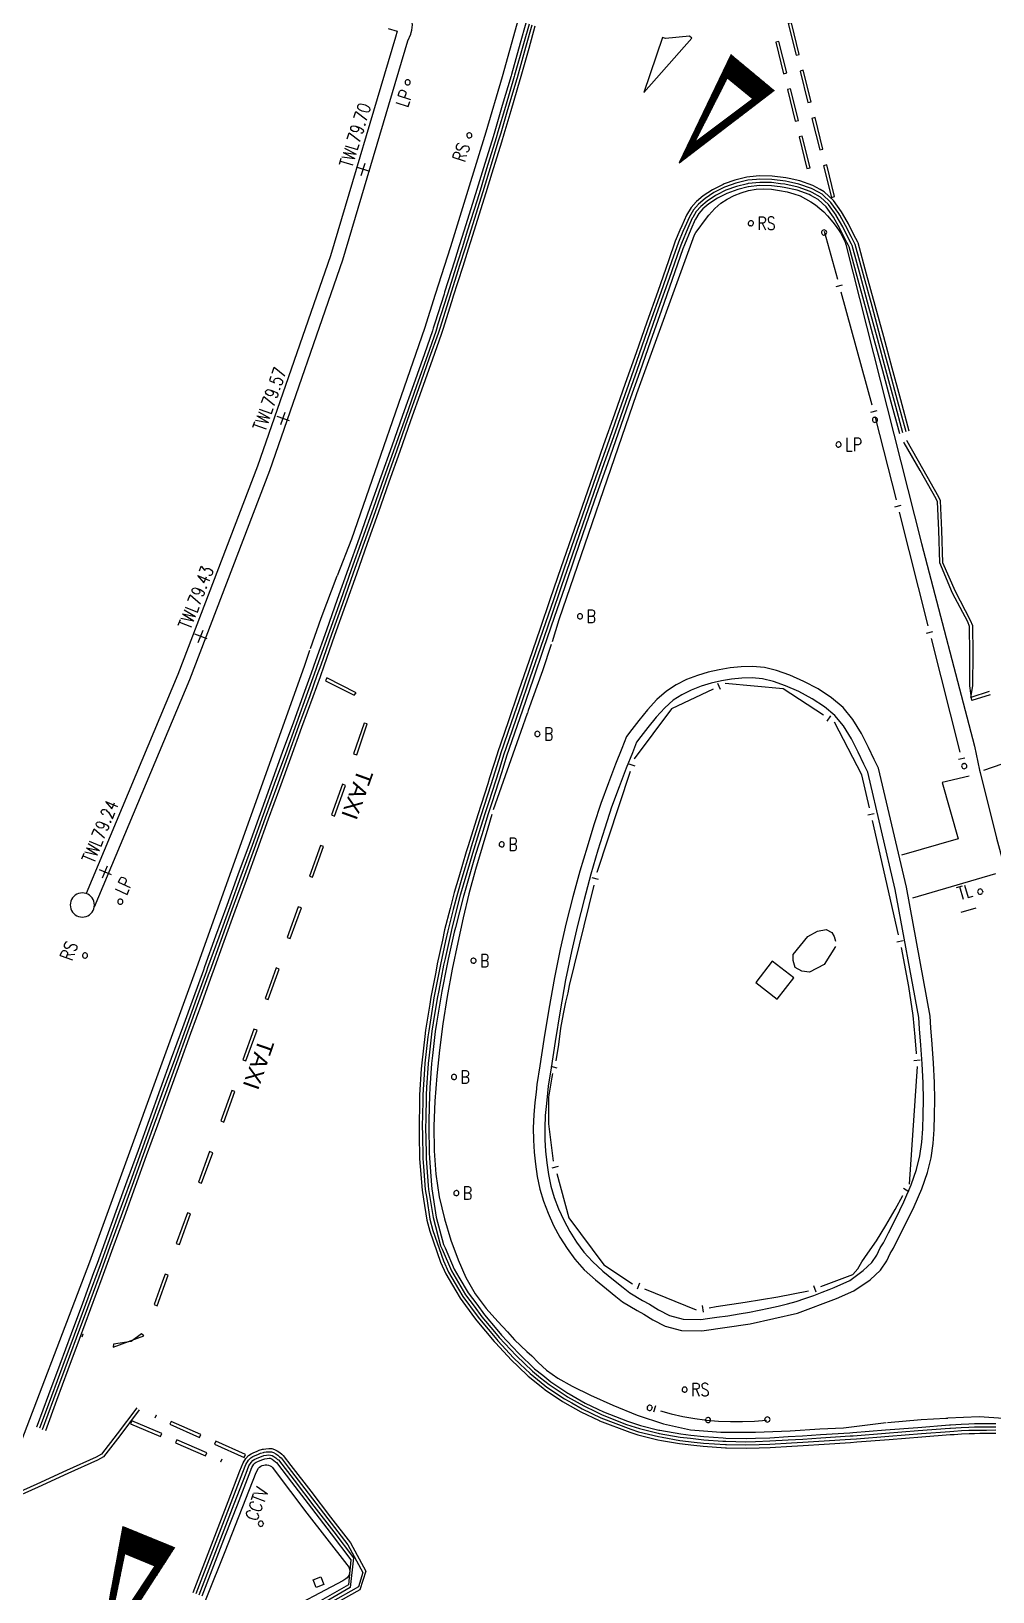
# Model space of a CAD drawing. Extents: x 427500 to 429848, y 434500 to 436505.
# Drawn here: x 429567.11 to 429596.65, y 434644.11 to 434692.05 of the extents above; entities that cross this region are included whole.
import ezdxf

# ---------------------------------------------------------------- set-up
doc = ezdxf.new("R2010")
doc.units = 0
doc.layers.get('0').update_dxf_attribs({"color": 222})
doc.layers.add('LPTIP_Ex_Base', color=8, linetype='Continuous')
doc.styles.add('ARIAL', font='arial.ttf', dxfattribs={"width": 0.8})
doc.styles.get("Standard").update_dxf_attribs({"font": 'romans.shx'})

# ---------------------------------------------------------------- blocks, each defined once
blk = doc.blocks.new('MH_LINE')
at = {"color": 0, "linetype": 'ByBlock', "flags": 128}
blk.add_lwpolyline([(-0.5, 0), (0.5, 0)], dxfattribs=at)
blk = doc.blocks.new('FENCE_UP')
at = {"color": 0, "linetype": 'ByBlock', "flags": 128}
blk.add_lwpolyline([(0, 0.5), (0, -0.5)], dxfattribs=at)
blk = doc.blocks.new('CIRCL')
at = {"color": 0, "linetype": 'ByBlock', "flags": 128}
for points in [[(0.5, 0), (0.475, 0.154), (0.404, 0.293), (0.293, 0.404), (0.154, 0.475), (0, 0.5), (-0.154, 0.475), (-0.293, 0.404), (-0.404, 0.293), (-0.475, 0.154), (-0.5, 0), (-0.475, -0.154), (-0.404, -0.293), (-0.293, -0.404), (-0.154, -0.475), (0, -0.5), (0.154, -0.475), (0.293, -0.404), (0.404, -0.293), (0.475, -0.154)], [(0.5, 0), (0.475, -0.154)]]:
    blk.add_lwpolyline(points, dxfattribs=at)
blk = doc.blocks.new('MH_GWAY_TRI')
at = {"color": 0, "linetype": 'ByBlock', "flags": 128}
for points in [[(0.5, 0.17145), (-0.5, -0.00815)], [(0.3259, 0.09975), (-0.2872, -0.00035)], [(0.3077, 0.09685), (0.0845, 0.09685)], [(0.323, 0.09935), (0.0984, 0.09935)], [(0.5, 0.10185), (0.1123, 0.10185)], [(0.5, 0.10435), (0.1262, 0.10435)], [(0.5, 0.10685), (0.1401, 0.10685)], [(0.5, 0.10935), (0.1541, 0.10935)], [(0.5, 0.11185), (0.168, 0.11185)], [(0.5, 0.11435), (0.1819, 0.11435)], [(0.5, 0.11685), (0.1958, 0.11685)], [(0.5, 0.11935), (0.2097, 0.11935)], [(0.5, 0.12185), (0.2236, 0.12185)], [(0.5, 0.12435), (0.2376, 0.12435)], [(0.5, 0.12685), (0.2515, 0.12685)], [(0.5, 0.12925), (0.2654, 0.12925)], [(0.5, 0.13185), (0.2793, 0.13185)], [(0.5, 0.13435), (0.2932, 0.13435)], [(0.5, 0.13685), (0.3071, 0.13685)], [(0.5, 0.13935), (0.3211, 0.13935)], [(0.3259, -0.10465), (0.3259, 0.09975)], [(0.5, 0.09935), (0.3259, 0.09935)], [(0.5, 0.09685), (0.3259, 0.09685)], [(0.5, 0.14185), (0.335, 0.14185)], [(0.5, 0.14435), (0.3489, 0.14435)], [(0.5, 0.14685), (0.3628, 0.14685)], [(0.5, 0.14935), (0.3767, 0.14935)], [(0.5, 0.15175), (0.3906, 0.15175)], [(0.5, 0.15435), (0.4046, 0.15435)], [(0.5, 0.15685), (0.4185, 0.15685)], [(0.5, 0.15935), (0.4324, 0.15935)], [(0.5, 0.16185), (0.4463, 0.16185)], [(0.5, 0.16435), (0.4602, 0.16435)], [(0.5, 0.16675), (0.4742, 0.16675)], [(0.5, 0.16935), (0.4881, 0.16935)], [(-0.2742, 0.00185), (-0.4444, 0.00185)], [(-0.2589, 0.00435), (-0.4305, 0.00435)], [(-0.2436, 0.00685), (-0.4165, 0.00685)], [(-0.2283, 0.00935), (-0.4026, 0.00935)], [(-0.213, 0.01185), (-0.3887, 0.01185)], [(-0.1977, 0.01425), (-0.3748, 0.01425)], [(-0.1824, 0.01685), (-0.3609, 0.01685)], [(-0.167, 0.01935), (-0.347, 0.01935)], [(-0.1517, 0.02185), (-0.333, 0.02185)], [(-0.1364, 0.02435), (-0.3191, 0.02435)], [(-0.1211, 0.02685), (-0.3052, 0.02685)], [(-0.1058, 0.02925), (-0.2913, 0.02925)], [(-0.0905, 0.03185), (-0.2774, 0.03185)], [(-0.0752, 0.03435), (-0.2635, 0.03435)], [(-0.0599, 0.03675), (-0.2495, 0.03675)], [(-0.0445, 0.03935), (-0.2356, 0.03935)], [(-0.0292, 0.04185), (-0.2217, 0.04185)], [(-0.0139, 0.04435), (-0.2078, 0.04435)], [(0.0014, 0.04685), (-0.1939, 0.04685)], [(0.0167, 0.04935), (-0.18, 0.04935)], [(0.032, 0.05175), (-0.166, 0.05175)], [(0.0473, 0.05435), (-0.1521, 0.05435)], [(0.0627, 0.05685), (-0.1382, 0.05685)], [(0.078, 0.05935), (-0.1243, 0.05935)], [(0.0933, 0.06185), (-0.1104, 0.06185)], [(0.1086, 0.06435), (-0.0965, 0.06435)], [(0.1239, 0.06675), (-0.0825, 0.06675)], [(0.1392, 0.06935), (-0.0686, 0.06935)], [(0.1545, 0.07185), (-0.0547, 0.07185)], [(0.1698, 0.07425), (-0.0408, 0.07425)], [(0.1852, 0.07685), (-0.0269, 0.07685)], [(0.2005, 0.07935), (-0.0129, 0.07935)], [(0.2158, 0.08185), (0.001, 0.08185)], [(0.2311, 0.08435), (0.0149, 0.08435)], [(0.2464, 0.08685), (0.0288, 0.08685)], [(0.2617, 0.08935), (0.0427, 0.08935)], [(0.277, 0.09185), (0.0566, 0.09185)], [(0.2923, 0.09435), (0.0706, 0.09435)], [(0.5, 0.09435), (0.3259, 0.09435)], [(0.5, 0.09185), (0.3259, 0.09185)], [(0.5, 0.08935), (0.3259, 0.08935)], [(0.5, 0.08685), (0.3259, 0.08685)], [(0.5, 0.08435), (0.3259, 0.08435)], [(0.5, 0.08185), (0.3259, 0.08185)], [(0.5, 0.07935), (0.3259, 0.07935)], [(0.5, 0.07685), (0.3259, 0.07685)], [(0.5, 0.07425), (0.3259, 0.07425)], [(0.5, 0.07185), (0.3259, 0.07185)], [(0.5, 0.06935), (0.3259, 0.06935)], [(0.5, 0.06675), (0.3259, 0.06675)], [(0.5, 0.06435), (0.3259, 0.06435)], [(0.5, 0.06185), (0.3259, 0.06185)], [(0.5, 0.05935), (0.3259, 0.05935)], [(0.5, 0.05685), (0.3259, 0.05685)], [(0.5, 0.05435), (0.3259, 0.05435)], [(0.5, 0.05175), (0.3259, 0.05175)], [(0.5, 0.04935), (0.3259, 0.04935)], [(0.5, 0.04685), (0.3259, 0.04685)], [(0.5, 0.04435), (0.3259, 0.04435)], [(0.5, 0.04185), (0.3259, 0.04185)], [(0.5, 0.03935), (0.3259, 0.03935)], [(0.5, 0.03675), (0.3259, 0.03675)], [(0.5, 0.03435), (0.3259, 0.03435)], [(0.5, 0.03185), (0.3259, 0.03185)], [(0.5, 0.02925), (0.3259, 0.02925)], [(0.5, 0.02685), (0.3259, 0.02685)], [(0.5, 0.02435), (0.3259, 0.02435)], [(0.5, 0.02185), (0.3259, 0.02185)], [(0.5, 0.01935), (0.3259, 0.01935)], [(0.5, 0.01685), (0.3259, 0.01685)], [(0.5, 0.01425), (0.3259, 0.01425)], [(0.5, 0.01185), (0.3259, 0.01185)], [(0.5, 0.00935), (0.3259, 0.00935)], [(0.5, 0.00685), (0.3259, 0.00685)], [(0.5, 0.00435), (0.3259, 0.00435)], [(0.5, 0.00185), (0.3259, 0.00185)], [(-0.5, -0.00815), (0.5, -0.17145)], [(-0.2409, -0.00815), (-0.5, -0.00815)], [(-0.2556, -0.00565), (-0.4861, -0.00565)], [(-0.2262, -0.01065), (-0.4847, -0.01065)], [(-0.2703, -0.00315), (-0.4722, -0.00315)], [(-0.2115, -0.01315), (-0.4694, -0.01315)], [(-0.285, -0.00065), (-0.4583, -0.00065)], [(-0.1969, -0.01565), (-0.4541, -0.01565)], [(-0.1822, -0.01815), (-0.4388, -0.01815)], [(-0.1675, -0.02065), (-0.4235, -0.02065)], [(-0.1528, -0.02325), (-0.4082, -0.02325)], [(-0.1381, -0.02565), (-0.3929, -0.02565)], [(-0.1234, -0.02815), (-0.3776, -0.02815)], [(-0.1088, -0.03065), (-0.3622, -0.03065)], [(-0.0941, -0.03315), (-0.3469, -0.03315)], [(-0.0794, -0.03565), (-0.3316, -0.03565)], [(-0.0647, -0.03815), (-0.3163, -0.03815)], [(-0.05, -0.04065), (-0.301, -0.04065)], [(-0.2872, -0.00035), (0.3259, -0.10465)], [(-0.0353, -0.04315), (-0.2857, -0.04315)], [(-0.0206, -0.04575), (-0.2704, -0.04575)], [(-0.006, -0.04815), (-0.2551, -0.04815)], [(0.0087, -0.05065), (-0.2398, -0.05065)], [(0.0234, -0.05315), (-0.2244, -0.05315)], [(0.0381, -0.05565), (-0.2091, -0.05565)], [(0.0528, -0.05815), (-0.1938, -0.05815)], [(0.0675, -0.06065), (-0.1785, -0.06065)], [(0.0821, -0.06315), (-0.1632, -0.06315)], [(0.0968, -0.06565), (-0.1479, -0.06565)], [(0.1115, -0.06815), (-0.1326, -0.06815)], [(0.1262, -0.07065), (-0.1173, -0.07065)], [(0.1409, -0.07315), (-0.102, -0.07315)], [(0.1556, -0.07565), (-0.0866, -0.07565)], [(0.1703, -0.07815), (-0.0713, -0.07815)], [(0.1849, -0.08065), (-0.056, -0.08065)], [(0.1996, -0.08325), (-0.0407, -0.08325)], [(0.2143, -0.08575), (-0.0254, -0.08575)], [(0.229, -0.08815), (-0.0101, -0.08815)], [(0.2437, -0.09065), (0.0052, -0.09065)], [(0.2584, -0.09315), (0.0205, -0.09315)], [(0.273, -0.09565), (0.0358, -0.09565)], [(0.5, -0.00065), (0.3259, -0.00065)], [(0.5, -0.00315), (0.3259, -0.00315)], [(0.5, -0.00565), (0.3259, -0.00565)], [(0.5, -0.00815), (0.3259, -0.00815)], [(0.5, -0.01065), (0.3259, -0.01065)], [(0.5, -0.01315), (0.3259, -0.01315)], [(0.5, -0.01565), (0.3259, -0.01565)], [(0.5, -0.01815), (0.3259, -0.01815)], [(0.5, -0.02065), (0.3259, -0.02065)], [(0.5, -0.02325), (0.3259, -0.02325)], [(0.5, -0.02565), (0.3259, -0.02565)], [(0.5, -0.02815), (0.3259, -0.02815)], [(0.5, -0.03065), (0.3259, -0.03065)], [(0.5, -0.03315), (0.3259, -0.03315)], [(0.5, -0.03565), (0.3259, -0.03565)], [(0.5, -0.03815), (0.3259, -0.03815)], [(0.5, -0.04065), (0.3259, -0.04065)], [(0.5, -0.04315), (0.3259, -0.04315)], [(0.5, -0.04575), (0.3259, -0.04575)], [(0.5, -0.04815), (0.3259, -0.04815)], [(0.5, -0.05065), (0.3259, -0.05065)], [(0.5, -0.05315), (0.3259, -0.05315)], [(0.5, -0.05565), (0.3259, -0.05565)], [(0.5, -0.05815), (0.3259, -0.05815)], [(0.5, -0.06065), (0.3259, -0.06065)], [(0.5, -0.06315), (0.3259, -0.06315)], [(0.5, -0.06565), (0.3259, -0.06565)], [(0.5, -0.06815), (0.3259, -0.06815)], [(0.5, -0.07065), (0.3259, -0.07065)], [(0.5, -0.07315), (0.3259, -0.07315)], [(0.5, -0.07565), (0.3259, -0.07565)], [(0.5, -0.07815), (0.3259, -0.07815)], [(0.5, -0.08065), (0.3259, -0.08065)], [(0.5, -0.08325), (0.3259, -0.08325)], [(0.5, -0.08575), (0.3259, -0.08575)], [(0.5, -0.08815), (0.3259, -0.08815)], [(0.5, -0.09065), (0.3259, -0.09065)], [(0.5, -0.09315), (0.3259, -0.09315)], [(0.5, -0.09565), (0.3259, -0.09565)], [(0.2877, -0.09815), (0.0512, -0.09815)], [(0.3024, -0.10075), (0.0665, -0.10075)], [(0.3171, -0.10315), (0.0818, -0.10315)], [(0.5, -0.10565), (0.0971, -0.10565)], [(0.5, -0.10815), (0.1124, -0.10815)], [(0.5, -0.11065), (0.1277, -0.11065)], [(0.5, -0.11315), (0.143, -0.11315)], [(0.5, -0.11565), (0.1583, -0.11565)], [(0.5, -0.11815), (0.1737, -0.11815)], [(0.5, -0.12065), (0.189, -0.12065)], [(0.5, -0.12325), (0.2043, -0.12325)], [(0.5, -0.12565), (0.2196, -0.12565)], [(0.5, -0.12815), (0.2349, -0.12815)], [(0.5, -0.13065), (0.2502, -0.13065)], [(0.5, -0.13315), (0.2655, -0.13315)], [(0.5, -0.13565), (0.2808, -0.13565)], [(0.5, -0.13815), (0.2961, -0.13815)], [(0.5, -0.14065), (0.3115, -0.14065)], [(0.5, -0.09815), (0.3259, -0.09815)], [(0.5, -0.10075), (0.3259, -0.10075)], [(0.5, -0.10315), (0.3259, -0.10315)], [(0.5, -0.14315), (0.3268, -0.14315)], [(0.5, -0.14575), (0.3421, -0.14575)], [(0.5, -0.14815), (0.3574, -0.14815)], [(0.5, -0.15065), (0.3727, -0.15065)], [(0.5, -0.15315), (0.388, -0.15315)], [(0.5, -0.15565), (0.4033, -0.15565)], [(0.5, -0.15815), (0.4186, -0.15815)], [(0.5, -0.16075), (0.4339, -0.16075)], [(0.5, -0.16315), (0.4493, -0.16315)], [(0.5, -0.16565), (0.4646, -0.16565)], [(0.5, -0.16815), (0.4799, -0.16815)], [(0.5, -0.17065), (0.4952, -0.17065)]]:
    blk.add_lwpolyline(points, dxfattribs=at)
blk = doc.blocks.new('SPOT')
at = {"color": 0, "linetype": 'ByBlock', "flags": 128}
for points in [[(-0.5, 0), (0.5, 0)], [(0, 0.5), (0, -0.5)]]:
    blk.add_lwpolyline(points, dxfattribs=at)

msp = doc.modelspace()

# ---------------------------------------------------------------- linework, layer by layer
at = {"layer": 'LPTIP_Ex_Base', "color": 251, "true_color": 0x636466, "flags": 128}
for points in [[(429584.682, 434719.503), (429584.936, 434717.158), (429585.051, 434714.964), (429585.081, 434712.741), (429585.045, 434710.552), (429584.961, 434708.46), (429584.845, 434706.528), (429584.695, 434704.813), (429584.501, 434703.271), (429584.265, 434701.82), (429583.99, 434700.376), (429583.679, 434698.855), (429583.323, 434697.241), (429582.918, 434695.591), (429582.481, 434693.927), (429582.027, 434692.274), (429581.573, 434690.656), (429581.077, 434688.955), (429580.527, 434687.156), (429579.988, 434685.434), (429579.523, 434683.963), (429579.195, 434682.918), (429576.951, 434676.451), (429576.505, 434675.321)], [(429578.684, 434691.754), (429578.768, 434691.962), (429578.78, 434692.012), (429578.799, 434692.084), (429578.817, 434692.167), (429578.826, 434692.25), (429578.817, 434692.321), (429578.786, 434692.382), (429578.739, 434692.442), (429578.681, 434692.497), (429578.62, 434692.542), (429578.562, 434692.573), (429578.502, 434692.587), (429578.435, 434692.586), (429578.369, 434692.576), (429578.313, 434692.564), (429578.273, 434692.558), (429578.187, 434692.52)], [(429582.307, 434692.3), (429582.134, 434691.689), (429581.862, 434690.727), (429581.851, 434690.688), (429581.581, 434689.768), (429581.353, 434688.988), (429581.298, 434688.809), (429581.005, 434687.853), (429580.801, 434687.186), (429580.711, 434686.898), (429580.411, 434685.944), (429580.259, 434685.458), (429580.111, 434684.99), (429579.809, 434684.037), (429579.791, 434683.979), (429579.509, 434683.082), (429579.461, 434682.927), (429579.441, 434682.849), (429579.189, 434682.138), (429578.854, 434681.195), (429578.52, 434680.253), (429578.186, 434679.31), (429577.851, 434678.368), (429577.517, 434677.425), (429577.183, 434676.483), (429576.849, 434675.54), (429576.514, 434674.598), (429576.18, 434673.655), (429575.846, 434672.713), (429575.712, 434672.335), (429575.508, 434671.772), (429575.166, 434670.832), (429574.825, 434669.892), (429574.484, 434668.952), (429574.143, 434668.012), (429573.802, 434667.072), (429573.46, 434666.132), (429573.119, 434665.192), (429572.778, 434664.252), (429572.437, 434663.312), (429572.4, 434663.21), (429572.096, 434662.372), (429571.756, 434661.432), (429571.416, 434660.491), (429571.075, 434659.551), (429570.735, 434658.611), (429570.394, 434657.671), (429570.054, 434656.73), (429569.713, 434655.79), (429569.373, 434654.85), (429569.136, 434654.194), (429569.031, 434653.911), (429568.684, 434652.973), (429568.337, 434652.035), (429567.99, 434651.097), (429567.643, 434650.159), (429567.296, 434649.221), (429567.277, 434649.168), (429567.277, 434649.168)], [(429582.403, 434692.274), (429582.23, 434691.662), (429581.958, 434690.7), (429581.947, 434690.66), (429581.677, 434689.739), (429581.449, 434688.96), (429581.394, 434688.78), (429581.101, 434687.824), (429580.897, 434687.157), (429580.806, 434686.868), (429580.507, 434685.914), (429580.354, 434685.428), (429580.206, 434684.96), (429579.905, 434684.006), (429579.886, 434683.949), (429579.605, 434683.053), (429579.558, 434682.902), (429579.538, 434682.824), (429579.283, 434682.104), (429578.949, 434681.162), (429578.614, 434680.219), (429578.28, 434679.277), (429577.946, 434678.334), (429577.611, 434677.392), (429577.277, 434676.449), (429576.943, 434675.507), (429576.609, 434674.564), (429576.274, 434673.622), (429575.94, 434672.679), (429575.806, 434672.302), (429575.602, 434671.738), (429575.26, 434670.798), (429574.919, 434669.858), (429574.578, 434668.918), (429574.237, 434667.978), (429573.896, 434667.038), (429573.554, 434666.098), (429573.213, 434665.158), (429572.872, 434664.218), (429572.531, 434663.278), (429572.494, 434663.176), (429572.19, 434662.338), (429571.85, 434661.398), (429571.51, 434660.457), (429571.169, 434659.517), (429570.829, 434658.577), (429570.488, 434657.637), (429570.148, 434656.696), (429569.807, 434655.756), (429569.467, 434654.816), (429569.23, 434654.16), (429569.125, 434653.876), (429568.778, 434652.938), (429568.431, 434652), (429568.084, 434651.062), (429567.737, 434650.124), (429567.39, 434649.186), (429567.37, 434649.133), (429567.37, 434649.133)], [(429567.464, 434649.098), (429567.811, 434650.036), (429568.158, 434650.974), (429568.505, 434651.912), (429568.852, 434652.85), (429569.199, 434653.788), (429569.324, 434654.126), (429569.541, 434654.727), (429569.882, 434655.667), (429570.222, 434656.608), (429570.563, 434657.548), (429570.903, 434658.488), (429571.243, 434659.428), (429571.584, 434660.369), (429571.924, 434661.309), (429572.265, 434662.249), (429572.588, 434663.142), (429572.605, 434663.19), (429572.946, 434664.13), (429573.287, 434665.07), (429573.629, 434666.01), (429573.97, 434666.95), (429574.311, 434667.89), (429574.652, 434668.83), (429574.993, 434669.77), (429575.335, 434670.71), (429575.676, 434671.65), (429575.9, 434672.267), (429576.014, 434672.59), (429576.348, 434673.533), (429576.681, 434674.476), (429577.015, 434675.418), (429577.349, 434676.361), (429577.682, 434677.304), (429578.016, 434678.246), (429578.349, 434679.189), (429578.683, 434680.132), (429579.016, 434681.075), (429579.35, 434682.017), (429579.619, 434682.776), (429579.653, 434682.872), (429579.68, 434682.959), (429579.98, 434683.913), (429579.982, 434683.919), (429580.282, 434684.867), (429580.45, 434685.398), (429580.582, 434685.82), (429580.882, 434686.775), (429580.992, 434687.127), (429581.177, 434687.73), (429581.469, 434688.686), (429581.545, 434688.931), (429581.754, 434689.644), (429582.035, 434690.604), (429582.043, 434690.632), (429582.307, 434691.565), (429582.499, 434692.247)], [(429567.558, 434649.064), (429567.905, 434650.002), (429568.252, 434650.94), (429568.599, 434651.877), (429568.946, 434652.815), (429569.292, 434653.753), (429569.417, 434654.091), (429569.635, 434654.693), (429569.976, 434655.633), (429570.316, 434656.574), (429570.657, 434657.514), (429570.997, 434658.454), (429571.337, 434659.394), (429571.678, 434660.335), (429572.018, 434661.275), (429572.359, 434662.215), (429572.682, 434663.108), (429572.699, 434663.155), (429573.04, 434664.095), (429573.381, 434665.035), (429573.723, 434665.975), (429574.064, 434666.915), (429574.405, 434667.855), (429574.746, 434668.795), (429575.087, 434669.735), (429575.429, 434670.675), (429575.77, 434671.615), (429575.994, 434672.234), (429576.108, 434672.557), (429576.442, 434673.499), (429576.776, 434674.442), (429577.109, 434675.385), (429577.443, 434676.328), (429577.776, 434677.27), (429578.11, 434678.213), (429578.444, 434679.156), (429578.777, 434680.099), (429579.111, 434681.041), (429579.444, 434681.984), (429579.713, 434682.743), (429579.747, 434682.838), (429579.776, 434682.929), (429580.075, 434683.883), (429580.077, 434683.889), (429580.377, 434684.837), (429580.545, 434685.368), (429580.678, 434685.79), (429580.977, 434686.745), (429581.088, 434687.098), (429581.272, 434687.7), (429581.565, 434688.657), (429581.64, 434688.902), (429581.85, 434689.616), (429582.131, 434690.575), (429582.139, 434690.605), (429582.403, 434691.538), (429582.595, 434692.22)], [(429578.071, 434692.137), (429578.355, 434692.051), (429578.301, 434691.868), (429576.3, 434685.158), (429574.066, 434678.694), (429571.616, 434672.288), (429568.798, 434665.568)], [(429590.462, 434692.311), (429590.365, 434692.287), (429590.606, 434691.316), (429590.703, 434691.34), (429590.462, 434692.311)], [(429569.053, 434665.155), (429571.988, 434672.139), (429574.442, 434678.557), (429576.681, 434685.035), (429578.684, 434691.754)], [(429586.597, 434691.827), (429586.504, 434691.864), (429585.927, 434690.17), (429587.407, 434691.837), (429587.333, 434691.903), (429586.597, 434691.827)], [(429590.219, 434690.748), (429590.316, 434690.771), (429590.077, 434691.742), (429589.98, 434691.719), (429590.219, 434690.748)], [(429590.823, 434690.855), (429590.726, 434690.831), (429590.967, 434689.861), (429591.064, 434689.885), (429590.823, 434690.855)], [(429590.577, 434689.291), (429590.674, 434689.315), (429590.435, 434690.286), (429590.338, 434690.262), (429590.577, 434689.291)], [(429591.185, 434689.399), (429591.088, 434689.375), (429591.329, 434688.405), (429591.426, 434688.429), (429591.185, 434689.399)], [(429590.935, 434687.834), (429591.032, 434687.858), (429590.794, 434688.829), (429590.697, 434688.805), (429590.935, 434687.834)], [(429591.546, 434687.944), (429591.449, 434687.919), (429591.69, 434686.949), (429591.787, 434686.973), (429591.546, 434687.944)], [(429594.079, 434679.768), (429593.817, 434680.733), (429593.556, 434681.699), (429593.294, 434682.664), (429593.032, 434683.629), (429592.771, 434684.594), (429592.511, 434685.549), (429592.501, 434685.568), (429592.381, 434685.797), (429592.212, 434686.133), (429592.032, 434686.453), (429592.001, 434686.508), (429591.757, 434686.851), (429591.469, 434687.122), (429591.34, 434687.194), (429591.115, 434687.314), (429590.723, 434687.453), (429590.389, 434687.529), (429590.292, 434687.551), (429589.873, 434687.603), (429589.478, 434687.611), (429589.379, 434687.601), (429589.095, 434687.57), (429588.726, 434687.481), (429588.4, 434687.362), (429588.362, 434687.348), (429588.038, 434687.185), (429587.752, 434686.994), (429587.545, 434686.82), (429587.531, 434686.808), (429587.378, 434686.634), (429587.241, 434686.405), (429587.093, 434686.079), (429587.036, 434685.941), (429586.895, 434685.603), (429586.684, 434685.003), (429586.353, 434684.059), (429586.021, 434683.116), (429585.689, 434682.172), (429585.358, 434681.229), (429585.026, 434680.286), (429584.694, 434679.342), (429584.363, 434678.399), (429584.031, 434677.455), (429583.704, 434676.51), (429583.38, 434675.564), (429583.056, 434674.618), (429582.731, 434673.672), (429582.407, 434672.726), (429582.083, 434671.78), (429581.758, 434670.834), (429581.434, 434669.888), (429581.429, 434669.873), (429581.193, 434669.122), (429581.133, 434668.934), (429580.828, 434667.981), (429580.53, 434667.026), (429580.473, 434666.846), (429580.245, 434666.067), (429580.106, 434665.592), (429579.98, 434665.101), (429579.811, 434664.444), (429579.742, 434664.128), (429579.584, 434663.402), (429579.535, 434663.149), (429579.384, 434662.374), (429579.351, 434662.164), (429579.222, 434661.36), (429579.2, 434661.174), (429579.105, 434660.36), (429579.093, 434660.177), (429579.043, 434659.376), (429579.039, 434659.176), (429579.024, 434658.394), (429579.028, 434658.174), (429579.043, 434657.413), (429579.062, 434657.172), (429579.117, 434656.452), (429579.161, 434656.174), (429579.262, 434655.533), (429579.355, 434655.189), (429579.685, 434654.24), (429579.842, 434653.879), (429580.155, 434653.352), (429580.289, 434653.128), (429580.728, 434652.528), (429580.8, 434652.431), (429581.334, 434651.797), (429581.372, 434651.756), (429581.861, 434651.228), (429582.065, 434651.032), (429582.373, 434650.736), (429582.824, 434650.375), (429582.898, 434650.316), (429583.433, 434649.958), (429583.668, 434649.825), (429583.992, 434649.643), (429584.561, 434649.369), (429584.569, 434649.365), (429585.501, 434649.011), (429585.742, 434648.931), (429586.354, 434648.78), (429586.475, 434648.758), (429587.019, 434648.664), (429587.467, 434648.614), (429587.749, 434648.583), (429588.434, 434648.534), (429588.468, 434648.534), (429589.068, 434648.522), (429589.471, 434648.535), (429589.808, 434648.545), (429590.471, 434648.584), (429590.822, 434648.604), (429591.469, 434648.646), (429592.278, 434648.699), (429592.467, 434648.714), (429593.464, 434648.792), (429594.461, 434648.87), (429595.335, 434648.939), (429595.458, 434648.947), (429595.687, 434648.962), (429595.92, 434648.974), (429596.088, 434648.978), (429596.248, 434648.98), (429596.454, 434648.981), (429596.457, 434648.981), (429596.74, 434648.982)], [(429593.982, 434679.742), (429593.721, 434680.707), (429593.459, 434681.672), (429593.197, 434682.638), (429592.936, 434683.603), (429592.674, 434684.568), (429592.423, 434685.502), (429592.413, 434685.521), (429592.292, 434685.752), (429592.122, 434686.088), (429591.945, 434686.404), (429591.92, 434686.45), (429591.675, 434686.794), (429591.401, 434687.049), (429591.292, 434687.106), (429591.082, 434687.22), (429590.689, 434687.359), (429590.367, 434687.431), (429590.28, 434687.451), (429589.861, 434687.503), (429589.476, 434687.511), (429589.389, 434687.502), (429589.119, 434687.473), (429588.75, 434687.384), (429588.434, 434687.268), (429588.407, 434687.258), (429588.083, 434687.096), (429587.808, 434686.911), (429587.609, 434686.744), (429587.606, 434686.742), (429587.453, 434686.568), (429587.328, 434686.354), (429587.185, 434686.038), (429587.128, 434685.903), (429586.99, 434685.57), (429586.779, 434684.969), (429586.447, 434684.026), (429586.115, 434683.083), (429585.784, 434682.139), (429585.452, 434681.196), (429585.12, 434680.252), (429584.789, 434679.309), (429584.457, 434678.366), (429584.125, 434677.422), (429583.799, 434676.477), (429583.475, 434675.531), (429583.15, 434674.586), (429582.826, 434673.64), (429582.502, 434672.694), (429582.177, 434671.748), (429581.853, 434670.802), (429581.529, 434669.856), (429581.524, 434669.843), (429581.288, 434669.092), (429581.228, 434668.903), (429580.923, 434667.951), (429580.625, 434666.997), (429580.569, 434666.817), (429580.341, 434666.039), (429580.202, 434665.566), (429580.077, 434665.076), (429579.909, 434664.421), (429579.84, 434664.107), (429579.682, 434663.382), (429579.633, 434663.13), (429579.483, 434662.356), (429579.449, 434662.148), (429579.321, 434661.347), (429579.299, 434661.162), (429579.205, 434660.354), (429579.193, 434660.17), (429579.143, 434659.375), (429579.139, 434659.174), (429579.124, 434658.396), (429579.128, 434658.176), (429579.143, 434657.42), (429579.161, 434657.18), (429579.216, 434656.468), (429579.26, 434656.19), (429579.358, 434655.559), (429579.452, 434655.215), (429579.776, 434654.28), (429579.928, 434653.93), (429580.241, 434653.404), (429580.37, 434653.187), (429580.809, 434652.587), (429580.876, 434652.495), (429581.411, 434651.862), (429581.446, 434651.824), (429581.93, 434651.3), (429582.135, 434651.104), (429582.436, 434650.814), (429582.887, 434650.453), (429582.953, 434650.399), (429583.488, 434650.041), (429583.717, 434649.912), (429584.035, 434649.733), (429584.604, 434649.459), (429584.607, 434649.458), (429585.532, 434649.106), (429585.766, 434649.028), (429586.378, 434648.877), (429586.492, 434648.857), (429587.03, 434648.764), (429587.478, 434648.713), (429587.756, 434648.682), (429588.441, 434648.634), (429588.47, 434648.634), (429589.065, 434648.622), (429589.467, 434648.635), (429589.802, 434648.645), (429590.465, 434648.684), (429590.816, 434648.704), (429591.463, 434648.746), (429592.271, 434648.799), (429592.46, 434648.813), (429593.456, 434648.892), (429594.453, 434648.97), (429595.329, 434649.039), (429595.451, 434649.047), (429595.682, 434649.062), (429595.914, 434649.073), (429596.085, 434649.078), (429596.247, 434649.08), (429596.453, 434649.081), (429596.457, 434649.081), (429596.739, 434649.082)], [(429593.886, 434679.716), (429593.624, 434680.681), (429593.362, 434681.646), (429593.101, 434682.611), (429592.839, 434683.577), (429592.578, 434684.542), (429592.324, 434685.475), (429592.304, 434685.514), (429592.203, 434685.705), (429592.035, 434686.039), (429591.835, 434686.396), (429591.831, 434686.402), (429591.599, 434686.727), (429591.352, 434686.958), (429591.102, 434687.095), (429591.034, 434687.131), (429590.667, 434687.26), (429590.262, 434687.353), (429590.125, 434687.37), (429589.853, 434687.403), (429589.487, 434687.411), (429589.136, 434687.373), (429589.112, 434687.368), (429588.779, 434687.288), (429588.447, 434687.166), (429588.165, 434687.025), (429588.133, 434687.009), (429587.873, 434686.834), (429587.676, 434686.67), (429587.54, 434686.516), (429587.429, 434686.329), (429587.417, 434686.308), (429587.277, 434686), (429587.083, 434685.534), (429587.036, 434685.4), (429586.704, 434684.456), (429586.372, 434683.513), (429586.041, 434682.569), (429585.709, 434681.626), (429585.378, 434680.683), (429585.046, 434679.739), (429584.714, 434678.796), (429584.383, 434677.852), (429584.052, 434676.908), (429583.728, 434675.962), (429583.404, 434675.016), (429583.079, 434674.07), (429582.755, 434673.124), (429582.431, 434672.178), (429582.106, 434671.232), (429581.782, 434670.286), (429581.619, 434669.811), (429581.47, 434669.335), (429581.166, 434668.383), (429581.046, 434668.008), (429580.865, 434667.429), (429580.665, 434666.788), (429580.572, 434666.472), (429580.299, 434665.539), (429580.291, 434665.51), (429580.043, 434664.542), (429580.006, 434664.398), (429579.824, 434663.564), (429579.78, 434663.361), (429579.628, 434662.582), (429579.581, 434662.339), (429579.462, 434661.595), (429579.42, 434661.332), (429579.334, 434660.601), (429579.304, 434660.342), (429579.257, 434659.601), (429579.243, 434659.368), (429579.228, 434658.6), (429579.224, 434658.395), (429579.24, 434657.598), (429579.243, 434657.422), (429579.306, 434656.598), (429579.316, 434656.475), (429579.453, 434655.605), (429579.685, 434654.742), (429579.732, 434654.633), (429580.02, 434653.97), (429580.165, 434653.726), (429580.456, 434653.238), (429580.714, 434652.886), (429580.957, 434652.555), (429581.339, 434652.102), (429581.486, 434651.928), (429582.002, 434651.37), (429582.015, 434651.358), (429582.505, 434650.887), (429582.759, 434650.684), (429583.016, 434650.478), (429583.538, 434650.128), (429583.582, 434650.103), (429584.084, 434649.82), (429584.468, 434649.635), (429584.65, 434649.548), (429585.399, 434649.255), (429585.798, 434649.123), (429586.365, 434648.983), (429586.399, 434648.975), (429587.045, 434648.863), (429587.359, 434648.827), (429587.767, 434648.782), (429588.357, 434648.74), (429588.445, 434648.734), (429589.064, 434648.722), (429589.362, 434648.731), (429589.799, 434648.745), (429590.362, 434648.778), (429590.81, 434648.804), (429591.36, 434648.84), (429592.263, 434648.898), (429592.359, 434648.906), (429593.355, 434648.984), (429594.352, 434649.062), (429595.321, 434649.139), (429595.349, 434649.14), (429595.675, 434649.161), (429595.912, 434649.173), (429596.084, 434649.178), (429596.246, 434649.18), (429596.345, 434649.18), (429596.456, 434649.181), (429596.74, 434649.182)], [(429593.789, 434679.69), (429593.527, 434680.655), (429593.266, 434681.62), (429593.004, 434682.585), (429592.743, 434683.55), (429592.481, 434684.516), (429592.235, 434685.429), (429592.215, 434685.467), (429592.114, 434685.66), (429591.946, 434685.994), (429591.749, 434686.345), (429591.531, 434686.654), (429591.283, 434686.885), (429591.054, 434687.007), (429591.001, 434687.037), (429590.634, 434687.166), (429590.24, 434687.255), (429590.113, 434687.27), (429589.851, 434687.303), (429589.484, 434687.311), (429589.147, 434687.274), (429589.136, 434687.271), (429588.813, 434687.194), (429588.481, 434687.072), (429588.21, 434686.936), (429588.189, 434686.926), (429587.928, 434686.751), (429587.741, 434686.593), (429587.615, 434686.45), (429587.515, 434686.278), (429587.508, 434686.266), (429587.368, 434685.958), (429587.175, 434685.495), (429587.13, 434685.366), (429586.798, 434684.423), (429586.467, 434683.48), (429586.135, 434682.536), (429585.804, 434681.593), (429585.472, 434680.649), (429585.14, 434679.706), (429584.809, 434678.763), (429584.477, 434677.819), (429584.147, 434676.876), (429583.823, 434675.93), (429583.498, 434674.984), (429583.174, 434674.038), (429582.85, 434673.092), (429582.525, 434672.146), (429582.201, 434671.2), (429581.877, 434670.254), (429581.714, 434669.781), (429581.565, 434669.305), (429581.261, 434668.352), (429581.141, 434667.978), (429580.96, 434667.399), (429580.761, 434666.759), (429580.668, 434666.444), (429580.395, 434665.513), (429580.388, 434665.485), (429580.14, 434664.517), (429580.103, 434664.375), (429579.922, 434663.543), (429579.878, 434663.341), (429579.727, 434662.563), (429579.68, 434662.322), (429579.561, 434661.579), (429579.519, 434661.32), (429579.434, 434660.589), (429579.404, 434660.336), (429579.357, 434659.595), (429579.343, 434659.366), (429579.328, 434658.598), (429579.324, 434658.396), (429579.34, 434657.6), (429579.343, 434657.43), (429579.406, 434656.605), (429579.415, 434656.491), (429579.552, 434655.62), (429579.776, 434654.782), (429579.824, 434654.673), (429580.106, 434654.021), (429580.251, 434653.777), (429580.537, 434653.298), (429580.795, 434652.945), (429581.034, 434652.619), (429581.416, 434652.166), (429581.559, 434651.996), (429582.075, 434651.438), (429582.084, 434651.43), (429582.568, 434650.965), (429582.821, 434650.762), (429583.072, 434650.561), (429583.593, 434650.212), (429583.631, 434650.191), (429584.128, 434649.911), (429584.512, 434649.726), (429584.688, 434649.641), (429585.431, 434649.35), (429585.822, 434649.221), (429586.389, 434649.08), (429586.416, 434649.073), (429587.062, 434648.961), (429587.37, 434648.927), (429587.774, 434648.882), (429588.364, 434648.84), (429588.447, 434648.834), (429589.066, 434648.822), (429589.358, 434648.831), (429589.793, 434648.845), (429590.356, 434648.878), (429590.804, 434648.904), (429591.354, 434648.939), (429592.256, 434648.998), (429592.351, 434649.005), (429593.348, 434649.084), (429594.345, 434649.162), (429595.314, 434649.238), (429595.342, 434649.24), (429595.67, 434649.261), (429595.907, 434649.273), (429596.081, 434649.278), (429596.245, 434649.28), (429596.344, 434649.28), (429596.456, 434649.281), (429596.74, 434649.282)], [(429583.123, 434673.31), (429583.325, 434673.981), (429585.718, 434680.929), (429587.481, 434685.797), (429587.527, 434685.869), (429587.626, 434685.999), (429587.764, 434686.188), (429587.928, 434686.402), (429588.108, 434686.608), (429588.294, 434686.773), (429588.488, 434686.897), (429588.699, 434687.004), (429588.92, 434687.091), (429589.146, 434687.157), (429589.373, 434687.198), (429589.606, 434687.211), (429589.851, 434687.198), (429590.095, 434687.164), (429590.327, 434687.116), (429590.538, 434687.059), (429590.725, 434686.992), (429590.896, 434686.909), (429591.052, 434686.816), (429591.197, 434686.715), (429591.332, 434686.612), (429591.458, 434686.501), (429591.573, 434686.379), (429591.678, 434686.254), (429591.771, 434686.133), (429591.854, 434686.025), (429591.925, 434685.923), (429591.985, 434685.825), (429592.034, 434685.735), (429592.074, 434685.66), (429592.103, 434685.606), (429592.128, 434685.505), (429594.453, 434676.316), (429596.082, 434670.086), (429596.242, 434669.349)], [(429591.882, 434684.428), (429591.478, 434685.902)], [(429592.94, 434680.57), (429591.988, 434684.042)], [(429593.683, 434677.662), (429593.046, 434680.185), (429593.046, 434680.185)], [(429596.565, 434671.671), (429596, 434671.489), (429595.937, 434671.943), (429595.943, 434672.943), (429595.934, 434673.763), (429595.875, 434673.905), (429595.412, 434674.792), (429595.015, 434675.723), (429594.984, 434676.722), (429594.943, 434677.596), (429594.905, 434677.689), (429594.412, 434678.558), (429593.926, 434679.413), (429593.918, 434679.428)], [(429596.534, 434671.766), (429595.969, 434671.584), (429596.037, 434671.943), (429596.043, 434672.943), (429596.032, 434673.786), (429595.963, 434673.952), (429595.501, 434674.838), (429595.115, 434675.726), (429595.084, 434676.725), (429595.039, 434677.623), (429594.993, 434677.737), (429594.499, 434678.607), (429594.013, 434679.463), (429594.005, 434679.477)], [(429594.662, 434673.783), (429593.78, 434677.274)], [(429575.686, 434673.086), (429576.014, 434674.026), (429576.505, 434675.321)], [(429595.641, 434669.905), (429594.759, 434673.395)], [(429575.658, 434673.026), (429575.501, 434672.534), (429572.187, 434663.277), (429568.902, 434654.233), (429566.432, 434647.764), (429566.381, 434647.662), (429566.328, 434647.587), (429566.275, 434647.511), (429566.221, 434647.436), (429566.167, 434647.362), (429566.112, 434647.288), (429566.072, 434647.234), (429566.057, 434647.214), (429566, 434647.141), (429565.944, 434647.068), (429565.887, 434646.996), (429565.829, 434646.924)], [(429583.084, 434673.216), (429582.816, 434672.407), (429582.379, 434671.183), (429582.351, 434671.107)], [(429576.197, 434672.19), (429576.155, 434672.099), (429577.03, 434671.653), (429577.096, 434671.727), (429576.197, 434672.19)], [(429591.445, 434671.047), (429590.212, 434671.853), (429588.422, 434672.011), (429588.422, 434672.011)], [(429588.06, 434671.839), (429586.782, 434671.232), (429585.631, 434669.696), (429585.631, 434669.696)], [(429596.366, 434669.356), (429599.425, 434670.406), (429602.561, 434671.425)], [(429581.31, 434668.144), (429582.156, 434670.549), (429582.351, 434671.107)], [(429577.435, 434670.78), (429577.336, 434670.795), (429577.016, 434669.859), (429577.11, 434669.825), (429577.435, 434670.78)], [(429592.861, 434668.196), (429592.628, 434669.21), (429591.78, 434670.829), (429591.78, 434670.829)], [(429595.738, 434669.517), (429595.738, 434669.517)], [(429585.506, 434669.316), (429584.489, 434666.211), (429584.489, 434666.211)], [(429595.924, 434669.167), (429595.09, 434668.974), (429595.581, 434667.239), (429593.842, 434666.737)], [(429596.242, 434669.349), (429596.259, 434669.283), (429596.757, 434667.264), (429596.981, 434666.43), (429597.016, 434666.348)], [(429576.77, 434668.884), (429576.676, 434668.918), (429576.336, 434667.978), (429576.43, 434667.944), (429576.77, 434668.884)], [(429581.257, 434667.991), (429581.135, 434667.573), (429580.961, 434666.992), (429580.76, 434666.301), (429580.557, 434665.557), (429580.377, 434664.815), (429580.212, 434664.055), (429580.046, 434663.242), (429579.89, 434662.403), (429579.755, 434661.564), (429579.651, 434660.754), (429579.573, 434659.966), (429579.512, 434659.182), (429579.479, 434658.411), (429579.484, 434657.662), (429579.538, 434656.944), (429579.647, 434656.248), (429579.805, 434655.566), (429580.001, 434654.914), (429580.223, 434654.308), (429580.461, 434653.763), (429580.747, 434653.269), (429581.09, 434652.816), (429581.439, 434652.419), (429581.744, 434652.093), (429581.957, 434651.853), (429582.335, 434651.498), (429582.488, 434651.357), (429582.684, 434651.159), (429582.941, 434650.925), (429583.282, 434650.673), (429583.726, 434650.425), (429584.294, 434650.152), (429584.971, 434649.843), (429585.728, 434649.537), (429586.535, 434649.272), (429587.361, 434649.09), (429588.296, 434649.013), (429589.36, 434649.015), (429590.418, 434649.061), (429591.336, 434649.116), (429592.065, 434649.147), (429592.472, 434649.203), (429593.366, 434649.311)], [(429593.754, 434664.297), (429592.95, 434667.806)], [(429576.09, 434667.004), (429575.996, 434667.038), (429575.656, 434666.097), (429575.75, 434666.063), (429576.09, 434667.004)], [(429594.192, 434665.431), (429596.742, 434666.179)], [(429584.394, 434665.822), (429583.638, 434662.735), (429583.591, 434662.517), (429583.523, 434662.225), (429583.446, 434661.862), (429583.371, 434661.428), (429583.311, 434660.923), (429583.222, 434660.42), (429583.222, 434660.42)], [(429575.41, 434665.123), (429575.316, 434665.157), (429574.976, 434664.216), (429575.07, 434664.182), (429575.41, 434665.123)], [(429591.811, 434663.932), (429591.468, 434663.381), (429591.012, 434663.147), (429590.779, 434663.181), (429590.577, 434663.295), (429590.516, 434663.509), (429590.512, 434663.691), (429590.968, 434664.244), (429591.259, 434664.409), (429591.523, 434664.456), (429591.703, 434664.365), (429591.773, 434664.244), (429591.817, 434664.1)], [(429594.302, 434660.643), (429594.301, 434660.663), (429594.265, 434661.16), (429594.199, 434661.813), (429594.069, 434662.703), (429593.844, 434663.907), (429593.844, 434663.907)], [(429574.73, 434663.242), (429574.636, 434663.276), (429574.377, 434662.558), (429574.296, 434662.336), (429574.39, 434662.302), (429574.73, 434663.242)], [(429574.049, 434661.361), (429573.955, 434661.395), (429573.614, 434660.455), (429573.708, 434660.421), (429574.049, 434661.361)], [(429583.126, 434660.032), (429583.098, 434659.917), (429583.001, 434659.308), (429582.996, 434658.486), (429583.148, 434657.344), (429583.148, 434657.344)], [(429594.085, 434656.635), (429594.336, 434660.245), (429594.336, 434660.245)], [(429573.368, 434659.481), (429573.274, 434659.515), (429572.933, 434658.575), (429573.027, 434658.541), (429573.368, 434659.481)], [(429572.686, 434657.601), (429572.592, 434657.635), (429572.251, 434656.695), (429572.345, 434656.661), (429572.686, 434657.601)], [(429583.254, 434656.958), (429583.626, 434655.599), (429584.698, 434654.159), (429585.576, 434653.575), (429585.576, 434653.575)], [(429591.36, 434653.491), (429592.349, 434653.856), (429592.499, 434654.033), (429592.628, 434654.245), (429592.812, 434654.515), (429593.073, 434654.893), (429593.361, 434655.365), (429593.643, 434655.855), (429593.886, 434656.288), (429593.886, 434656.288)], [(429572.005, 434655.72), (429571.911, 434655.755), (429571.57, 434654.814), (429571.664, 434654.78), (429572.005, 434655.72)], [(429571.323, 434653.84), (429571.229, 434653.874), (429571.149, 434653.654), (429570.889, 434652.934), (429570.983, 434652.9), (429571.323, 434653.84)], [(429585.946, 434653.423), (429587.536, 434652.772)], [(429587.931, 434652.836), (429588.149, 434652.871), (429589.043, 434653.01), (429590.046, 434653.175), (429590.985, 434653.353), (429590.985, 434653.353)], [(429587.536, 434652.772), (429587.536, 434652.772)], [(429568.674, 434651.945), (429568.708, 434652.039), (429568.708, 434652.039)], [(429570.574, 434651.974), (429570.499, 434652.04), (429570.186, 434651.803), (429569.645, 434651.722), (429569.63, 434651.623), (429570.574, 434651.974)], [(429570.353, 434649.759), (429569.752, 434648.96), (429569.268, 434648.339), (429569.105, 434648.25), (429568.195, 434647.835), (429567.285, 434647.42), (429566.375, 434647.006), (429566.213, 434646.932), (429566.213, 434646.932)], [(429570.433, 434649.699), (429569.832, 434648.9), (429569.331, 434648.261), (429569.146, 434648.159), (429568.236, 434647.744), (429567.326, 434647.329), (429566.416, 434646.915), (429566.254, 434646.841), (429566.254, 434646.841)], [(429570.202, 434649.362), (429570.163, 434649.27), (429571.083, 434648.879), (429571.123, 434648.971), (429570.202, 434649.362)], [(429570.916, 434649.46), (429570.957, 434649.551), (429570.957, 434649.551)], [(429586.061, 434649.787), (429586.061, 434649.787)], [(429586.442, 434649.667), (429586.769, 434649.581), (429587.129, 434649.501), (429587.492, 434649.437), (429587.796, 434649.395), (429587.857, 434649.388), (429588.225, 434649.356), (429588.593, 434649.34), (429588.962, 434649.34), (429589.33, 434649.356), (429589.698, 434649.388)], [(429593.412, 434649.316), (429594.441, 434649.402), (429595.202, 434649.446), (429595.26, 434649.449)], [(429602.107, 434648.982), (429599.504, 434649.261), (429596.226, 434649.482), (429595.26, 434649.449)], [(429572.286, 434648.849), (429572.327, 434648.94), (429571.413, 434649.347), (429571.372, 434649.256), (429572.286, 434648.849)], [(429571.583, 434648.775), (429571.543, 434648.683), (429572.464, 434648.291), (429572.503, 434648.383), (429571.583, 434648.775)], [(429572.086, 434644.09), (429572.445, 434645.024), (429572.805, 434645.957), (429573.164, 434646.89), (429573.524, 434647.823), (429573.621, 434648.072), (429573.706, 434648.207), (429573.787, 434648.297), (429573.869, 434648.353), (429573.95, 434648.388), (429574.029, 434648.422), (429574.117, 434648.46), (429574.215, 434648.489), (429574.246, 434648.495), (429574.319, 434648.508), (429574.409, 434648.515), (429574.498, 434648.509), (429574.587, 434648.484), (429574.671, 434648.438), (429574.745, 434648.386), (429574.806, 434648.337), (429574.85, 434648.303), (429575.088, 434647.996), (429575.696, 434647.203), (429576.305, 434646.409), (429576.914, 434645.616), (429577.39, 434644.743), (429577.209, 434644.176), (429576.343, 434643.686)], [(429572.179, 434644.054), (429572.538, 434644.988), (429572.898, 434645.921), (429573.258, 434646.854), (429573.617, 434647.787), (429573.706, 434648.019), (429573.79, 434648.154), (429573.861, 434648.229), (429573.924, 434648.269), (429573.99, 434648.297), (429574.069, 434648.331), (429574.156, 434648.367), (429574.243, 434648.393), (429574.264, 434648.397), (429574.326, 434648.408), (429574.416, 434648.415), (429574.492, 434648.41), (429574.557, 434648.388), (429574.623, 434648.351), (429574.687, 434648.305), (429574.743, 434648.259), (429574.789, 434648.224), (429575.008, 434647.935), (429575.617, 434647.142), (429576.226, 434646.349), (429576.834, 434645.555), (429577.298, 434644.704), (429577.168, 434644.267), (429576.293, 434643.772)], [(429573.656, 434648.238), (429573.697, 434648.329), (429572.783, 434648.736), (429572.742, 434648.645), (429573.656, 434648.238)], [(429571.922, 434642.496), (429573.071, 434645.349), (429574.021, 434647.778), (429574.093, 434647.905), (429574.128, 434647.939), (429574.167, 434647.967), (429574.211, 434647.988), (429574.258, 434648.002), (429574.301, 434648.008), (429574.306, 434648.008), (429574.354, 434648.007), (429574.402, 434647.998), (429574.448, 434647.981), (429574.49, 434647.958), (429574.528, 434647.928), (429574.57, 434647.859), (429575.582, 434646.529), (429576.803, 434644.946), (429576.842, 434644.909), (429576.865, 434644.871), (429576.882, 434644.829), (429576.893, 434644.786), (429576.896, 434644.742), (429576.893, 434644.697), (429576.885, 434644.661), (429576.882, 434644.654), (429576.865, 434644.612), (429576.842, 434644.574), (429576.813, 434644.54), (429576.779, 434644.511), (429576.681, 434644.446), (429574.71, 434643.4)], [(429572.272, 434644.018), (429572.632, 434644.952), (429572.991, 434645.885), (429573.351, 434646.818), (429573.71, 434647.751), (429573.801, 434647.983), (429573.865, 434648.085), (429573.918, 434648.143), (429573.965, 434648.176), (429574.03, 434648.205), (429574.108, 434648.239), (429574.184, 434648.271), (429574.261, 434648.294), (429574.339, 434648.309), (429574.41, 434648.314), (429574.462, 434648.311), (429574.507, 434648.299), (429574.518, 434648.295), (429574.564, 434648.269), (429574.624, 434648.226), (429574.682, 434648.18), (429574.707, 434648.161), (429575.188, 434647.537), (429575.796, 434646.744), (429576.405, 434645.95), (429577.014, 434645.157), (429576.912, 434644.243), (429576.045, 434643.745)], [(429572.365, 434643.983), (429572.725, 434644.916), (429573.085, 434645.849), (429573.444, 434646.782), (429573.804, 434647.715), (429573.885, 434647.929), (429573.95, 434648.032), (429573.991, 434648.075), (429574.02, 434648.092), (429574.069, 434648.113), (429574.147, 434648.147), (429574.223, 434648.179), (429574.29, 434648.198), (429574.357, 434648.21), (429574.417, 434648.214), (429574.456, 434648.212), (429574.473, 434648.205), (429574.516, 434648.181), (429574.566, 434648.145), (429574.62, 434648.102), (429574.646, 434648.082), (429575.108, 434647.476), (429575.717, 434646.683), (429576.326, 434645.889), (429576.934, 434645.096), (429576.862, 434644.33), (429575.995, 434643.832)], [(429572.963, 434648.187), (429572.924, 434648.095), (429572.924, 434648.095)]]:
    msp.add_lwpolyline(points, dxfattribs=at)
for points in [[(429592.375, 434653.361), (429592.875, 434653.695), (429593.198, 434653.997), (429593.388, 434654.283), (429593.496, 434654.506), (429593.595, 434654.664), (429593.753, 434654.984), (429593.977, 434655.427), (429594.23, 434655.947), (429594.468, 434656.486), (429594.644, 434656.989), (429594.748, 434657.443), (429594.811, 434657.882), (429594.843, 434658.317), (429594.857, 434658.758), (429594.863, 434659.221), (429594.855, 434659.755), (429594.825, 434660.349), (429594.785, 434660.933), (429594.746, 434661.435), (429594.72, 434661.798), (429593.992, 434665.757), (429593.136, 434669.41), (429593, 434669.683), (429592.828, 434670.053), (429592.612, 434670.483), (429592.351, 434670.913), (429592.048, 434671.28), (429591.688, 434671.578), (429591.279, 434671.846), (429590.844, 434672.08), (429590.412, 434672.272), (429590.007, 434672.416), (429589.629, 434672.503), (429589.265, 434672.539), (429588.915, 434672.532), (429588.576, 434672.495), (429588.243, 434672.439), (429587.908, 434672.365), (429587.572, 434672.264), (429587.243, 434672.135), (429586.924, 434671.975), (429586.621, 434671.782), (429586.325, 434671.522), (429586.039, 434671.205), (429585.779, 434670.881), (429585.564, 434670.6), (429585.394, 434670.386), (429585.251, 434670.016), (429585.062, 434669.539), (429584.841, 434668.965), (429584.61, 434668.332), (429584.392, 434667.678), (429584.183, 434666.992), (429583.967, 434666.248), (429583.752, 434665.466), (429583.547, 434664.663), (429583.36, 434663.857), (429583.184, 434662.978), (429583.013, 434662.015), (429582.859, 434661.075), (429582.731, 434660.267), (429582.637, 434659.691), (429582.617, 434659.46), (429582.585, 434659.143), (429582.553, 434658.767), (429582.533, 434658.369), (429582.537, 434657.987), (429582.562, 434657.622), (429582.599, 434657.248), (429582.654, 434656.867), (429582.734, 434656.485), (429582.845, 434656.11), (429582.987, 434655.739), (429583.157, 434655.367), (429583.353, 434655.003), (429583.57, 434654.653), (429583.809, 434654.325), (429584.1, 434654.007), (429584.44, 434653.698), (429584.78, 434653.419), (429585.073, 434653.188), (429585.276, 434653.023), (429585.725, 434652.75), (429585.931, 434652.641), (429586.207, 434652.464), (429586.588, 434652.272), (429587.086, 434652.137), (429587.705, 434652.126), (429589.198, 434652.343), (429590.647, 434652.673), (429591.843, 434653.117)], [(429592.257, 434653.675), (429592.668, 434653.98), (429592.929, 434654.224), (429593.083, 434654.457), (429593.19, 434654.677), (429593.289, 434654.835), (429593.439, 434655.14), (429593.664, 434655.583), (429593.913, 434656.094), (429594.142, 434656.615), (429594.307, 434657.087), (429594.404, 434657.507), (429594.463, 434657.92), (429594.493, 434658.335), (429594.507, 434658.766), (429594.513, 434659.221), (429594.506, 434659.743), (429594.476, 434660.328), (429594.435, 434660.907), (429594.397, 434661.41), (429594.373, 434661.754), (429593.65, 434665.685), (429592.804, 434669.291), (429592.685, 434669.532), (429592.513, 434669.901), (429592.305, 434670.314), (429592.065, 434670.71), (429591.799, 434671.032), (429591.48, 434671.296), (429591.1, 434671.545), (429590.69, 434671.765), (429590.282, 434671.946), (429589.908, 434672.079), (429589.573, 434672.157), (429589.251, 434672.188), (429588.937, 434672.183), (429588.624, 434672.148), (429588.31, 434672.096), (429587.997, 434672.026), (429587.687, 434671.933), (429587.385, 434671.815), (429587.097, 434671.671), (429586.832, 434671.501), (429586.571, 434671.272), (429586.305, 434670.978), (429586.055, 434670.665), (429585.84, 434670.384), (429585.701, 434670.21), (429585.577, 434669.889), (429585.388, 434669.412), (429585.169, 434668.842), (429584.94, 434668.217), (429584.726, 434667.572), (429584.519, 434666.892), (429584.304, 434666.153), (429584.091, 434665.376), (429583.887, 434664.58), (429583.702, 434663.783), (429583.527, 434662.913), (429583.359, 434661.956), (429583.205, 434661.019), (429583.077, 434660.211), (429582.985, 434659.647), (429582.965, 434659.427), (429582.934, 434659.111), (429582.902, 434658.744), (429582.883, 434658.362), (429582.887, 434658.001), (429582.911, 434657.651), (429582.946, 434657.29), (429582.999, 434656.928), (429583.074, 434656.571), (429583.176, 434656.222), (429583.31, 434655.874), (429583.471, 434655.523), (429583.656, 434655.178), (429583.861, 434654.849), (429584.081, 434654.547), (429584.348, 434654.255), (429584.669, 434653.963), (429584.999, 434653.692), (429585.292, 434653.461), (429585.497, 434653.294), (429585.888, 434653.059), (429586.107, 434652.944), (429586.381, 434652.769), (429586.714, 434652.6), (429587.135, 434652.486), (429587.679, 434652.476), (429587.883, 434652.506), (429588.172, 434652.546), (429588.509, 434652.594), (429588.856, 434652.648), (429589.175, 434652.703), (429589.47, 434652.761), (429589.766, 434652.823), (429590.057, 434652.89), (429590.34, 434652.96), (429590.608, 434653.033), (429590.877, 434653.118), (429591.15, 434653.215), (429591.404, 434653.312), (429591.619, 434653.396), (429591.774, 434653.455)], [(429568.626, 434665.576), (429568.569, 434665.562), (429568.516, 434665.54), (429568.466, 434665.51), (429568.422, 434665.472), (429568.384, 434665.428), (429568.354, 434665.379), (429568.332, 434665.325), (429568.318, 434665.269), (429568.314, 434665.211), (429568.318, 434665.153), (429568.332, 434665.097), (429568.354, 434665.043), (429568.384, 434664.994), (429568.422, 434664.949), (429568.466, 434664.912), (429568.516, 434664.881), (429568.569, 434664.859), (429568.626, 434664.846), (429568.683, 434664.841), (429568.741, 434664.846), (429568.798, 434664.859), (429568.851, 434664.881), (429568.901, 434664.912), (429568.945, 434664.949), (429568.982, 434664.994), (429569.013, 434665.043), (429569.035, 434665.097), (429569.048, 434665.153), (429569.053, 434665.211), (429569.048, 434665.269), (429569.035, 434665.325), (429569.013, 434665.379), (429568.982, 434665.428), (429568.945, 434665.472), (429568.901, 434665.51), (429568.851, 434665.54), (429568.798, 434665.562), (429568.741, 434665.576), (429568.683, 434665.58)], [(429590.533, 434662.972), (429589.871, 434663.487), (429589.363, 434662.834), (429590.025, 434662.319)], [(429576.006, 434644.57), (429576.099, 434644.337), (429575.862, 434644.243), (429575.77, 434644.476)]]:
    msp.add_lwpolyline(points, close=True, dxfattribs=at)

# ---------------------------------------------------------------- block references
at = {"layer": 'LPTIP_Ex_Base', "color": 251, "true_color": 0x636466}
for name, p, xscale, yscale, zscale, rotation in [('MH_GWAY_TRI', (429588.127, 434689.411), 3.57654, 5, 3.57654, 50.25484500000002), ('CIRCL', (429578.676, 434690.482), 0.16, 0.16, 0.16, 70.678), ('CIRCL', (429580.569, 434688.854), 0.16, 0.16, 0.16, 64.897311), ('SPOT', (429577.311, 434687.813), 0.4, 0.4, 0.4, 72.65889), ('CIRCL', (429589.214, 434686.152), 0.16, 0.16, 0.16, 266.754965), ('CIRCL', (429591.466, 434685.868), 0.16, 0.16, 0.16, 290.679494), ('FENCE_UP', (429591.935, 434684.235), 0.2, 0.2, 0.2, 105.330905), ('SPOT', (429574.843, 434680.159), 0.4, 0.4, 0.4, 70.456108), ('FENCE_UP', (429592.993, 434680.378), 0.2, 0.2, 0.2, 105.330905), ('CIRCL', (429593.026, 434680.117), 0.16, 0.16, 0.16, 105.184526), ('CIRCL', (429591.908, 434679.357), 0.16, 0.16, 0.16, 291.3995990000001), ('FENCE_UP', (429593.731, 434677.468), 0.2, 0.2, 0.2, 104.166824), ('CIRCL', (429583.968, 434674.078), 0.16, 0.16, 0.16, 250.096352), ('SPOT', (429572.318, 434673.465), 0.4, 0.4, 0.4, 68.71138799999999), ('FENCE_UP', (429594.71, 434673.589), 0.2, 0.2, 0.2, 104.166824), ('FENCE_UP', (429588.241, 434671.925), 0.2, 0.2, 0.2, 205.414559), ('FENCE_UP', (429591.613, 434670.938), 0.2, 0.2, 0.2, 146.846772), ('CIRCL', (429582.66, 434670.466), 0.16, 0.16, 0.16, 252.073278), ('FENCE_UP', (429585.569, 434669.506), 0.2, 0.2, 0.2, 251.858629), ('FENCE_UP', (429595.689, 434669.711), 0.2, 0.2, 0.2, 104.166824), ('CIRCL', (429595.769, 434669.478), 0.16, 0.16, 0.16, 104.458028), ('FENCE_UP', (429592.905, 434668.001), 0.2, 0.2, 0.2, 102.906873), ('CIRCL', (429581.563, 434667.073), 0.16, 0.16, 0.16, 256.3683859999999), ('SPOT', (429569.38, 434666.228), 0.4, 0.4, 0.4, 67.636391), ('FENCE_UP', (429584.441, 434666.017), 0.2, 0.2, 0.2, 256.243124), ('CIRCL', (429569.851, 434665.312), 0.16, 0.16, 0.16, 70.678), ('MH_LINE', (429595.894, 434665.043), 0.4791019999999999, 0.4791019999999999, 0.4791019999999999, 196.1047379999999), ('CIRCL', (429568.766, 434663.66), 0.16, 0.16, 0.16, 64.897311), ('FENCE_UP', (429593.799, 434664.102), 0.2, 0.2, 0.2, 102.906873), ('CIRCL', (429580.695, 434663.498), 0.16, 0.16, 0.16, 260.481477), ('FENCE_UP', (429594.319, 434660.444), 0.2, 0.2, 0.2, 94.84862900000002), ('CIRCL', (429580.096, 434659.925), 0.16, 0.16, 0.16, 271.159703), ('FENCE_UP', (429583.174, 434660.226), 0.2, 0.2, 0.2, 256.0495799999999), ('FENCE_UP', (429583.201, 434657.151), 0.2, 0.2, 0.2, 285.30243), ('CIRCL', (429580.169, 434656.358), 0.16, 0.16, 0.16, 271.159703), ('FENCE_UP', (429593.985, 434656.461), 0.2, 0.2, 0.2, 60.201953), ('FENCE_UP', (429585.761, 434653.499), 0.2, 0.2, 0.2, 337.730834), ('FENCE_UP', (429591.172, 434653.422), 0.2, 0.2, 0.2, 20.258598), ('FENCE_UP', (429587.734, 434652.804), 0.2, 0.2, 0.2, 9.234590000000003), ('CIRCL', (429587.182, 434650.323), 0.16, 0.16, 0.16, 260.124308), ('CIRCL', (429586.106, 434649.763), 0.16, 0.16, 0.16, 27.994557), ('FENCE_UP', (429586.252, 434649.727), 0.1999999999999999, 0.1999999999999999, 0.1999999999999999, 342.472838), ('CIRCL', (429587.901, 434649.387), 0.16, 0.16, 0.16, 168.185704), ('CIRCL', (429589.724, 434649.404), 0.1599999999999999, 0.1599999999999999, 0.1599999999999999, 180.544627), ('MH_GWAY_TRI', (429569.906, 434643.795), 4.32101, 5, 4.32101, 67.769144)]:
    msp.add_blockref(name, p, dxfattribs=dict(at, xscale=xscale, yscale=yscale, zscale=zscale, rotation=rotation))
at = {"layer": 'LPTIP_Ex_Base', "color": 251, "true_color": 0x636466, "xscale": 0.16, "yscale": 0.16, "zscale": 0.16}
for p in [(429596.257, 434665.622), (429574.165, 434646.202)]:
    msp.add_blockref('CIRCL', p, dxfattribs=at)

# ---------------------------------------------------------------- texts
at = {"layer": 'LPTIP_Ex_Base', "color": 251, "true_color": 0x636466, "width": 0.8}
for s, rotation, p in [('LP', 71.7828, (429578.671, 434689.684)), ('TWL79.70', 72.6589, (429576.958, 434687.841)), ('RS', 71.8472, (429580.42, 434688.005)), ('TWL79.57', 70.4561, (429574.292, 434679.739)), ('TWL79.43', 68.7114, (429571.996, 434673.649)), ('TWL79.24', 67.6364, (429569.033, 434666.464)), ('LP', 65.3583, (429570.034, 434665.486)), ('TL', 16.2008, (429595.626, 434665.36)), ('RS', 70.1775, (429568.365, 434663.47)), ('CCTV', 69.3994, (429574.044, 434646.256))]:
    msp.add_text(s, height=0.4, rotation=rotation, dxfattribs=at).set_placement(p)
for s, p in [('RS', (429589.414, 434685.952)), ('LP', (429592.108, 434679.157)), ('B', (429584.168, 434673.878)), ('B', (429582.86, 434670.266)), ('B', (429581.763, 434666.873)), ('B', (429580.895, 434663.298)), ('B', (429580.296, 434659.725)), ('B', (429580.369, 434656.158)), ('RS', (429587.382, 434650.123))]:
    msp.add_text(s, height=0.4, dxfattribs=at).set_placement(p)
at = {"layer": 'LPTIP_Ex_Base', "color": 251, "true_color": 0x636466, "style": 'ARIAL'}
for rotation, p in [(-109.8097, (429577.153, 434669.419)), (-109.0936, (429574.111, 434661.124))]:
    msp.add_text('TAXI', height=0.5, rotation=rotation, dxfattribs=at).set_placement(p)

doc.saveas('drawing.dxf')
